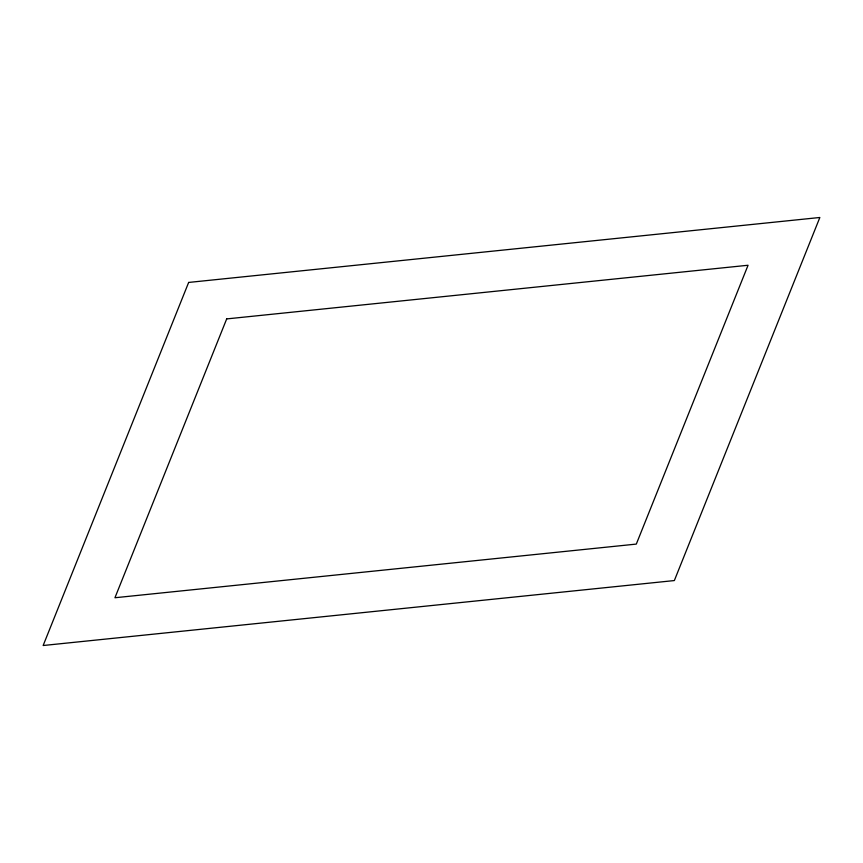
<?xml version="1.0" encoding="UTF-8"?>
<svg xmlns="http://www.w3.org/2000/svg" width="863" height="863" viewBox="0 0 863 863"><rect width="100%" height="100%" fill="white"/><g stroke="black" fill="none" stroke-linecap="round" stroke-linejoin="round"><path stroke-width="1.29" d="M188.652 282.438L43.15 645.513L674.348 580.562L819.85 217.487L188.652 282.438M226.689 318.911L114.941 597.746L636.311 544.089L748.059 265.254L226.689 318.911"/></g></svg>
